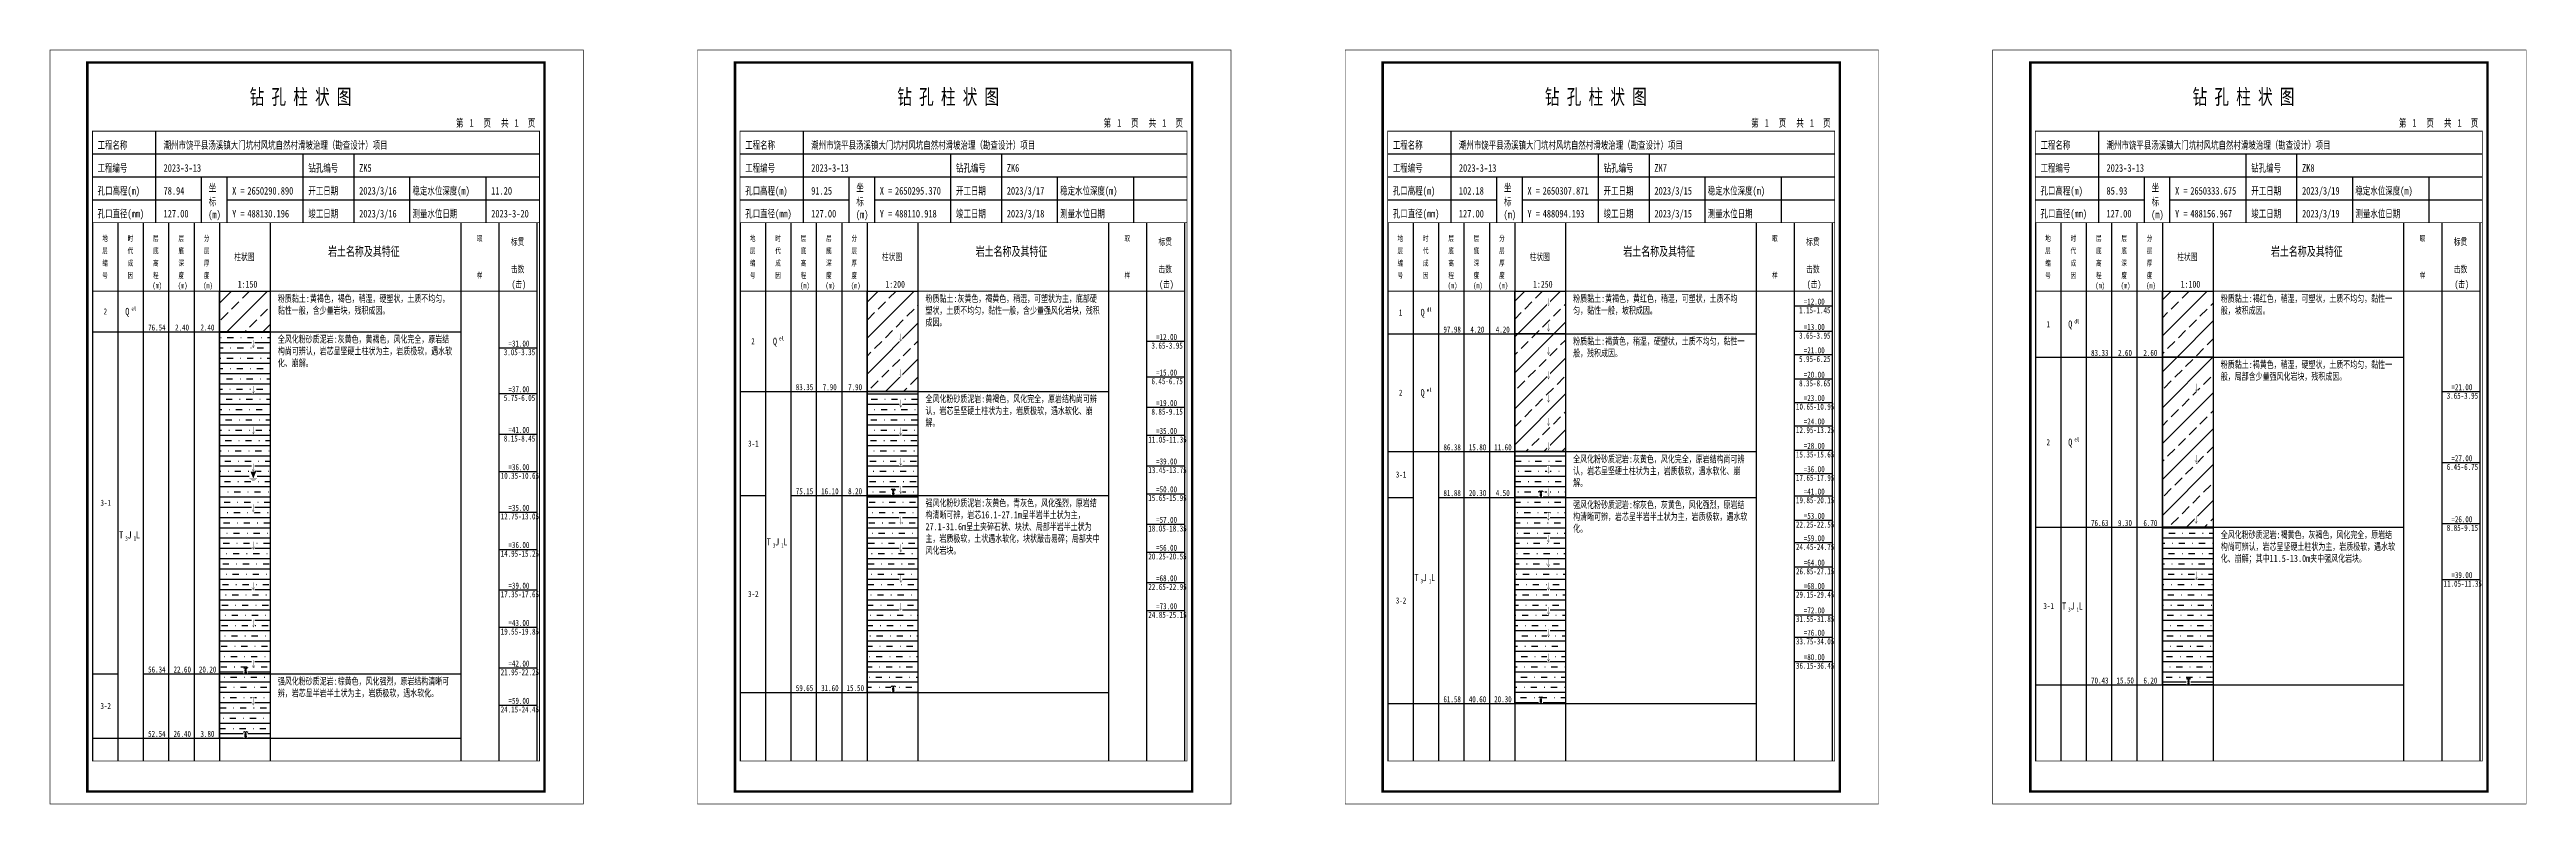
# Model space of a CAD drawing. Extents: x -17 to 4273, y -202 to 95.
# Drawn here: x 1003 to 1978, y -202 to 95 of the extents above; entities that cross this region are included whole.
import ezdxf
from ezdxf.enums import TextEntityAlignment as Align

# ---------------------------------------------------------------- set-up
doc = ezdxf.new("R2010")
doc.units = 0
doc.header["$MEASUREMENT"] = 0
doc.linetypes.add('DASHDOTX2', pattern=[2, 1, -0.5, 0, -0.5])
for name, color, linetype in [('GICAD_POUMIAN', 7, 'Continuous'), ('ZZT_BGBJ', 7, 'Continuous'), ('ZZT_FHD', 7, 'Continuous'), ('ZZT_SWBJ', 7, 'Continuous'), ('ZZT_TC', 7, 'Continuous')]:
    doc.layers.add(name, color=color, linetype=linetype)
doc.styles.add('BODYCONTENT', font='simfang.ttf', dxfattribs={"width": 0.7, "height": 2.8})
doc.styles.add('BODYTITLE', font='simfang.ttf', dxfattribs={"width": 0.7, "height": 3.6})
doc.styles.add('标注栏-第一列', font='', dxfattribs={"width": 0.7, "height": 3})
doc.styles.get('标注栏-第一列').set_extended_font_data('SimSun')
pattern_1 = [(45, (0, 0), (-7.07107, 7.07107), []), (45, (7.071, 0), (-7.07107, 7.07107), [4, -2])]
pattern_2 = [(0, (0, 0), (0, 4.05), []), (0, (3.24, 1.944), (4.05, 4.05), [0.162, -2.43, 2.43, -2.916])]

# ---------------------------------------------------------------- blocks, each defined once
blk = doc.blocks.new('FH_QUAN_C')
blk.add_wipeout([(0, 0), (1.13, 0), (1.13, 1.61), (0, 1.61)])
at = {"layer": 'GICAD_POUMIAN', "color": 1}
for p, q in [((0, 1.4), (0.28, 1.61)), ((0.28, 1.61), (0.56, 1.41)), ((0.28, 1.26), (0.86, 1.26)), ((0.28, 0.41), (0.86, 0.41)), ((0.29, 0.81), (0.84, 0.81)), ((0.56, 1.41), (0.84, 1.61)), ((0.56, 1.41), (0.56, 0)), ((0.84, 1.61), (1.13, 1.4)), ((0.28, 0), (0.86, 0))]:
    blk.add_line(p, q, dxfattribs=at)
blk = doc.blocks.new('FH_QIANG_C')
blk.add_wipeout([(0, 0), (1.13, 0), (1.13, 1.61), (0, 1.61)])
at = {"layer": 'GICAD_POUMIAN', "color": 1}
for p, q in [((0, 1.4), (0.28, 1.61)), ((0.28, 1.61), (0.56, 1.41)), ((0.28, 0.28), (0.86, 0.28)), ((0.29, 1.02), (0.84, 1.02)), ((0.29, 0.68), (0.84, 0.68)), ((0.56, 1.41), (0.84, 1.61)), ((0.56, 1.41), (0.56, 0)), ((0.84, 1.61), (1.13, 1.4))]:
    blk.add_line(p, q, dxfattribs=at)
blk = doc.blocks.new('zztSLbg')
blk.add_wipeout([(-0.05, -0.11), (1.04, -0.11), (1.04, 3), (-0.05, 3)])
at = {"color": 1, "const_width": 0.1}
for points in [[(0, 1), (0.5, 0), (1, 1)], [(0.5, 3), (0.5, 0)]]:
    blk.add_lwpolyline(points, dxfattribs=at)
blk = doc.blocks.new('zztWDswbj')
blk.add_wipeout([(0, -0.05), (3, -0.05), (3, 3.55), (0, 3.55)])
blk.add_hatch(color=5).paths.add_polyline_path([(1.5, 1), (2.5, 3.5), (0.5, 3.5)])
at = {"color": 5, "const_width": 0.1}
for points in [[(0, 1), (3, 1)], [(0.5, 0.5), (2.5, 0.5)], [(1, 0), (2, 0)]]:
    blk.add_lwpolyline(points, dxfattribs=at)
blk.add_lwpolyline([(0.5, 3.5), (2.5, 3.5), (1.5, 1)], close=True, dxfattribs=at)
blk = doc.blocks.new('block5', base_point=(16.77, 229))
for p, q in [((41.77, 229), (41.77, 265)), ((16.77, 256), (192.77, 256)), ((99.77, 229), (99.77, 256)), ((119.77, 229), (119.77, 256)), ((16.77, 247), (192.77, 247)), ((59.77, 229), (59.77, 247)), ((69.77, 229), (69.77, 247)), ((141.77, 229), (141.77, 247)), ((171.77, 229), (171.77, 247)), ((16.77, 238), (59.77, 238)), ((69.77, 238), (192.77, 238))]:
    blk.add_line(p, q)
for points, const_width in [([(0, 0), (210, 0), (210, 297), (0, 297)], 0.25), ([(14.77, 5), (194.77, 5), (194.77, 292), (14.77, 292)], 1), ([(16.77, 265), (192.77, 265), (192.77, 17), (16.77, 17)], 0.3)]:
    blk.add_lwpolyline(points, close=True, dxfattribs=dict(const_width=const_width))
at = {"const_width": 0.3}
blk.add_lwpolyline([(16.77, 229), (192.77, 229)], dxfattribs=at)
at = {"style": '标注栏-第一列', "width": 0.7}
for s, height, p in [('钻 孔 柱 状 图', 6, (78.67, 275.54)), ('第', 3, (159.9, 266.7)), (' 1', 3, (163.55, 266.75)), ('页', 3, (170.73, 266.7)), ('共', 3, (177.65, 266.7)), (' 1', 3, (181.31, 266.7)), ('页', 3, (188.21, 266.7)), ('工程名称', 3, (18.77, 258)), ('潮州市饶平县汤溪镇大门坑村风坑自然村滑坡治理（勘查设计）项目', 3, (44.77, 258)), ('工程编号', 3, (18.77, 249)), ('2023-3-13', 3, (44.77, 249)), ('坐', 3, (62.56, 241.24)), ('钻孔编号', 3, (101.77, 249)), ('ZK5', 3, (121.77, 249)), ('孔口高程(m)', 3, (18.77, 240)), ('孔口直径(mm)', 3, (18.77, 231)), ('78.94', 3, (44.77, 240)), ('标', 3, (62.56, 235.7)), ('X =', 3, (71.77, 240)), ('2650290.890', 3, (77.77, 240)), ('竣工日期', 3, (101.77, 231)), ('开工日期', 3, (101.77, 240)), ('2023/3/16', 3, (121.77, 240)), ('2023/3/16', 3, (121.77, 231)), ('稳定水位深度(m)', 3, (142.77, 240)), ('测量水位日期', 3, (142.77, 231)), ('11.20', 3, (173.77, 240)), ('127.00', 3, (44.77, 231)), ('(m) ', 3, (62.37, 230.65)), ('Y =', 3, (71.77, 231)), ('488130.196', 3, (77.77, 231)), ('2023-3-20', 3, (173.77, 231))]:
    blk.add_text(s, height=height, dxfattribs=at).set_placement(p)
blk = doc.blocks.new('block6', base_point=(16.77, 229))
for p, q in [((41.77, 229), (41.77, 265)), ((16.77, 256), (192.77, 256)), ((99.77, 229), (99.77, 256)), ((119.77, 229), (119.77, 256)), ((16.77, 247), (192.77, 247)), ((59.77, 229), (59.77, 247)), ((69.77, 229), (69.77, 247)), ((141.77, 229), (141.77, 247)), ((171.77, 229), (171.77, 247)), ((16.77, 238), (59.77, 238)), ((69.77, 238), (192.77, 238))]:
    blk.add_line(p, q)
for points, const_width in [([(0, 0), (210, 0), (210, 297), (0, 297)], 0.25), ([(14.77, 5), (194.77, 5), (194.77, 292), (14.77, 292)], 1), ([(16.77, 265), (192.77, 265), (192.77, 17), (16.77, 17)], 0.3)]:
    blk.add_lwpolyline(points, close=True, dxfattribs=dict(const_width=const_width))
at = {"const_width": 0.3}
blk.add_lwpolyline([(16.77, 229), (192.77, 229)], dxfattribs=at)
at = {"style": '标注栏-第一列', "width": 0.7}
for s, height, p in [('钻 孔 柱 状 图', 6, (78.67, 275.54)), ('第', 3, (159.9, 266.7)), (' 1', 3, (163.55, 266.75)), ('页', 3, (170.73, 266.7)), ('共', 3, (177.65, 266.7)), (' 1', 3, (181.31, 266.7)), ('页', 3, (188.21, 266.7)), ('工程名称', 3, (18.77, 258)), ('潮州市饶平县汤溪镇大门坑村风坑自然村滑坡治理（勘查设计）项目', 3, (44.77, 258)), ('工程编号', 3, (18.77, 249)), ('2023-3-13', 3, (44.77, 249)), ('坐', 3, (62.56, 241.24)), ('钻孔编号', 3, (101.77, 249)), ('ZK6', 3, (121.77, 249)), ('孔口高程(m)', 3, (18.77, 240)), ('孔口直径(mm)', 3, (18.77, 231)), ('91.25', 3, (44.77, 240)), ('标', 3, (62.56, 235.7)), ('X =', 3, (71.77, 240)), ('2650295.370', 3, (77.77, 240)), ('竣工日期', 3, (101.77, 231)), ('开工日期', 3, (101.77, 240)), ('2023/3/17', 3, (121.77, 240)), ('2023/3/18', 3, (121.77, 231)), ('稳定水位深度(m)', 3, (142.77, 240)), ('测量水位日期', 3, (142.77, 231)), ('127.00', 3, (44.77, 231)), ('(m) ', 3, (62.37, 230.65)), ('Y =', 3, (71.77, 231)), ('488110.918', 3, (77.77, 231))]:
    blk.add_text(s, height=height, dxfattribs=at).set_placement(p)
blk = doc.blocks.new('block7', base_point=(16.77, 229))
for p, q in [((41.77, 229), (41.77, 265)), ((16.77, 256), (192.77, 256)), ((99.77, 229), (99.77, 256)), ((119.77, 229), (119.77, 256)), ((16.77, 247), (192.77, 247)), ((59.77, 229), (59.77, 247)), ((69.77, 229), (69.77, 247)), ((141.77, 229), (141.77, 247)), ((171.77, 229), (171.77, 247)), ((16.77, 238), (59.77, 238)), ((69.77, 238), (192.77, 238))]:
    blk.add_line(p, q)
for points, const_width in [([(0, 0), (210, 0), (210, 297), (0, 297)], 0.25), ([(14.77, 5), (194.77, 5), (194.77, 292), (14.77, 292)], 1), ([(16.77, 265), (192.77, 265), (192.77, 17), (16.77, 17)], 0.3)]:
    blk.add_lwpolyline(points, close=True, dxfattribs=dict(const_width=const_width))
at = {"const_width": 0.3}
blk.add_lwpolyline([(16.77, 229), (192.77, 229)], dxfattribs=at)
at = {"style": '标注栏-第一列', "width": 0.7}
for s, height, p in [('钻 孔 柱 状 图', 6, (78.67, 275.54)), ('第', 3, (159.9, 266.7)), (' 1', 3, (163.55, 266.75)), ('页', 3, (170.73, 266.7)), ('共', 3, (177.65, 266.7)), (' 1', 3, (181.31, 266.7)), ('页', 3, (188.21, 266.7)), ('工程名称', 3, (18.77, 258)), ('潮州市饶平县汤溪镇大门坑村风坑自然村滑坡治理（勘查设计）项目', 3, (44.77, 258)), ('工程编号', 3, (18.77, 249)), ('2023-3-13', 3, (44.77, 249)), ('坐', 3, (62.56, 241.24)), ('钻孔编号', 3, (101.77, 249)), ('ZK7', 3, (121.77, 249)), ('孔口高程(m)', 3, (18.77, 240)), ('孔口直径(mm)', 3, (18.77, 231)), ('102.18', 3, (44.77, 240)), ('标', 3, (62.56, 235.7)), ('X =', 3, (71.77, 240)), ('2650307.871', 3, (77.77, 240)), ('竣工日期', 3, (101.77, 231)), ('开工日期', 3, (101.77, 240)), ('2023/3/15', 3, (121.77, 240)), ('2023/3/15', 3, (121.77, 231)), ('稳定水位深度(m)', 3, (142.77, 240)), ('测量水位日期', 3, (142.77, 231)), ('127.00', 3, (44.77, 231)), ('(m) ', 3, (62.37, 230.65)), ('Y =', 3, (71.77, 231)), ('488094.193', 3, (77.77, 231))]:
    blk.add_text(s, height=height, dxfattribs=at).set_placement(p)
blk = doc.blocks.new('block8', base_point=(16.77, 229))
for p, q in [((41.77, 229), (41.77, 265)), ((16.77, 256), (192.77, 256)), ((99.77, 229), (99.77, 256)), ((119.77, 229), (119.77, 256)), ((16.77, 247), (192.77, 247)), ((59.77, 229), (59.77, 247)), ((69.77, 229), (69.77, 247)), ((141.77, 229), (141.77, 247)), ((171.77, 229), (171.77, 247)), ((16.77, 238), (59.77, 238)), ((69.77, 238), (192.77, 238))]:
    blk.add_line(p, q)
for points, const_width in [([(0, 0), (210, 0), (210, 297), (0, 297)], 0.25), ([(14.77, 5), (194.77, 5), (194.77, 292), (14.77, 292)], 1), ([(16.77, 265), (192.77, 265), (192.77, 17), (16.77, 17)], 0.3)]:
    blk.add_lwpolyline(points, close=True, dxfattribs=dict(const_width=const_width))
at = {"const_width": 0.3}
blk.add_lwpolyline([(16.77, 229), (192.77, 229)], dxfattribs=at)
at = {"style": '标注栏-第一列', "width": 0.7}
for s, height, p in [('钻 孔 柱 状 图', 6, (78.67, 275.54)), ('第', 3, (159.9, 266.7)), (' 1', 3, (163.55, 266.75)), ('页', 3, (170.73, 266.7)), ('共', 3, (177.65, 266.7)), (' 1', 3, (181.31, 266.7)), ('页', 3, (188.21, 266.7)), ('工程名称', 3, (18.77, 258)), ('潮州市饶平县汤溪镇大门坑村风坑自然村滑坡治理（勘查设计）项目', 3, (44.77, 258)), ('工程编号', 3, (18.77, 249)), ('2023-3-13', 3, (44.77, 249)), ('坐', 3, (62.56, 241.24)), ('钻孔编号', 3, (101.77, 249)), ('ZK8', 3, (121.77, 249)), ('孔口高程(m)', 3, (18.77, 240)), ('孔口直径(mm)', 3, (18.77, 231)), ('85.93', 3, (44.77, 240)), ('标', 3, (62.56, 235.7)), ('X =', 3, (71.77, 240)), ('2650333.675', 3, (77.77, 240)), ('竣工日期', 3, (101.77, 231)), ('开工日期', 3, (101.77, 240)), ('2023/3/19', 3, (121.77, 240)), ('2023/3/19', 3, (121.77, 231)), ('稳定水位深度(m)', 3, (142.77, 240)), ('测量水位日期', 3, (142.77, 231)), ('127.00', 3, (44.77, 231)), ('(m) ', 3, (62.37, 230.65)), ('Y =', 3, (71.77, 231)), ('488156.967', 3, (77.77, 231))]:
    blk.add_text(s, height=height, dxfattribs=at).set_placement(p)

msp = doc.modelspace()

# ---------------------------------------------------------------- hatches: boundary and pattern name
at = {"layer": 'ZZT_TC'}
h = msp.add_hatch(dxfattribs=at)
h.set_pattern_fill('GKFZNT', color=256, style=0)
h.set_pattern_definition(pattern_1)
h.paths.add_polyline_path([(1070, 0), (1090, 0), (1090, -16), (1070, -16)], flags=0)
h = msp.add_hatch(dxfattribs=at)
h.set_pattern_fill('GKFZNT', color=256, style=0)
h.set_pattern_definition(pattern_1)
h.paths.add_polyline_path([(1325, 0), (1345, 0), (1345, -39.5), (1325, -39.5)], flags=0)
h = msp.add_hatch(dxfattribs=at)
h.set_pattern_fill('GKFZNT', color=256, style=0)
h.set_pattern_definition(pattern_1)
h.paths.add_polyline_path([(1580, 0), (1600, 0), (1600, -16.8), (1580, -16.8)], flags=0)
h = msp.add_hatch(dxfattribs=at)
h.set_pattern_fill('GKFZNT', color=256, style=0)
h.set_pattern_definition(pattern_1)
h.paths.add_polyline_path([(1835, 0), (1855, 0), (1855, -26), (1835, -26)], flags=0)
h = msp.add_hatch(dxfattribs=at)
h.set_pattern_fill('GKFSZNY', color=256, style=0)
h.set_pattern_definition(pattern_2)
h.paths.add_polyline_path([(1070, -16), (1090, -16), (1090, -150.67), (1070, -150.67)], flags=0)
h = msp.add_hatch(dxfattribs=at)
h.set_pattern_fill('GKFZNT', color=256, style=0)
h.set_pattern_definition(pattern_1)
h.paths.add_polyline_path([(1580, -16.8), (1600, -16.8), (1600, -63.2), (1580, -63.2)], flags=0)
h = msp.add_hatch(dxfattribs=at)
h.set_pattern_fill('GKFZNT', color=256, style=0)
h.set_pattern_definition(pattern_1)
h.paths.add_polyline_path([(1835, -26), (1855, -26), (1855, -93), (1835, -93)], flags=0)
h = msp.add_hatch(dxfattribs=at)
h.set_pattern_fill('GKFSZNY', color=256, style=0)
h.set_pattern_definition(pattern_2)
h.paths.add_polyline_path([(1325, -39.5), (1345, -39.5), (1345, -80.5), (1325, -80.5)], flags=0)
h = msp.add_hatch(dxfattribs=at)
h.set_pattern_fill('GKFSZNY', color=256, style=0)
h.set_pattern_definition(pattern_2)
h.paths.add_polyline_path([(1580, -63.2), (1600, -63.2), (1600, -81.2), (1580, -81.2)], flags=0)
h = msp.add_hatch(dxfattribs=at)
h.set_pattern_fill('GKFSZNY', color=256, style=0)
h.set_pattern_definition(pattern_2)
h.paths.add_polyline_path([(1835, -93), (1855, -93), (1855, -155), (1835, -155)], flags=0)

# ---------------------------------------------------------------- linework, layer by layer
at = {"layer": 'ZZT_FHD', "linetype": 'DASHDOTX2'}
for p, q in [((1070, -16), (1090, -16)), ((1325, -39.5), (1345, -39.5)), ((1580, -63.2), (1600, -63.2)), ((1835, -93), (1855, -93))]:
    msp.add_line(p, q, dxfattribs=at)
at = {"layer": 'ZZT_TC'}
for p, q in [((1020, 27), (1020, -185)), ((1030, 27), (1030, -185)), ((1040, 27), (1040, -185)), ((1050, 27), (1050, -185)), ((1060, 27), (1060, -185)), ((1070, 27), (1070, -185)), ((1090, 27), (1090, -185)), ((1165, 27), (1165, -185)), ((1180, 27), (1180, -185)), ((1195, 27), (1195, -185)), ((1275, 27), (1275, -185)), ((1285, 27), (1285, -185)), ((1295, 27), (1295, -185)), ((1305, 27), (1305, -185)), ((1315, 27), (1315, -185)), ((1325, 27), (1325, -185)), ((1345, 27), (1345, -185)), ((1420, 27), (1420, -185)), ((1435, 27), (1435, -185)), ((1450, 27), (1450, -185)), ((1530, 27), (1530, -185)), ((1540, 27), (1540, -185)), ((1550, 27), (1550, -185)), ((1560, 27), (1560, -185)), ((1570, 27), (1570, -185)), ((1580, 27), (1580, -185)), ((1600, 27), (1600, -185)), ((1675, 27), (1675, -185)), ((1690, 27), (1690, -185)), ((1705, 27), (1705, -185)), ((1785, 27), (1785, -185)), ((1795, 27), (1795, -185)), ((1805, 27), (1805, -185)), ((1815, 27), (1815, -185)), ((1825, 27), (1825, -185)), ((1835, 27), (1835, -185)), ((1855, 27), (1855, -185)), ((1930, 27), (1930, -185)), ((1945, 27), (1945, -185)), ((1960, 27), (1960, -185)), ((1690, -5.8), (1705, -5.8)), ((1020, -16), (1030, -16)), ((1030, -16), (1040, -16)), ((1040, -16), (1050, -16)), ((1050, -16), (1060, -16)), ((1060, -16), (1070, -16)), ((1090, -16), (1165, -16)), ((1530, -16.8), (1540, -16.8)), ((1540, -16.8), (1550, -16.8)), ((1550, -16.8), (1560, -16.8)), ((1560, -16.8), (1570, -16.8)), ((1570, -16.8), (1580, -16.8)), ((1600, -16.8), (1675, -16.8)), ((1690, -15.8), (1705, -15.8)), ((1180, -22.33), (1195, -22.33)), ((1435, -19.75), (1450, -19.75)), ((1690, -25), (1705, -25)), ((1785, -26), (1795, -26)), ((1795, -26), (1805, -26)), ((1805, -26), (1815, -26)), ((1815, -26), (1825, -26)), ((1825, -26), (1835, -26)), ((1855, -26), (1930, -26)), ((1435, -33.75), (1450, -33.75)), ((1690, -34.6), (1705, -34.6)), ((1180, -40.33), (1195, -40.33)), ((1275, -39.5), (1285, -39.5)), ((1285, -39.5), (1295, -39.5)), ((1295, -39.5), (1305, -39.5)), ((1305, -39.5), (1315, -39.5)), ((1315, -39.5), (1325, -39.5)), ((1345, -39.5), (1420, -39.5)), ((1435, -45.75), (1450, -45.75)), ((1690, -43.8), (1705, -43.8)), ((1945, -39.5), (1960, -39.5)), ((1180, -56.33), (1195, -56.33)), ((1435, -56.75), (1450, -56.75)), ((1690, -53), (1705, -53)), ((1530, -63.2), (1540, -63.2)), ((1540, -63.2), (1550, -63.2)), ((1550, -63.2), (1560, -63.2)), ((1560, -63.2), (1570, -63.2)), ((1570, -63.2), (1580, -63.2)), ((1600, -63.2), (1675, -63.2)), ((1690, -62.6), (1705, -62.6)), ((1945, -67.5), (1960, -67.5)), ((1180, -71), (1195, -71)), ((1435, -68.75), (1450, -68.75)), ((1690, -71.8), (1705, -71.8)), ((1180, -87), (1195, -87)), ((1275, -80.5), (1285, -80.5)), ((1295, -80.5), (1305, -80.5)), ((1295, -80.5), (1305, -80.5)), ((1305, -80.5), (1315, -80.5)), ((1305, -80.5), (1315, -80.5)), ((1315, -80.5), (1325, -80.5)), ((1345, -80.5), (1420, -80.5)), ((1435, -79.75), (1450, -79.75)), ((1530, -81.2), (1540, -81.2)), ((1550, -81.2), (1560, -81.2)), ((1550, -81.2), (1560, -81.2)), ((1560, -81.2), (1570, -81.2)), ((1560, -81.2), (1570, -81.2)), ((1570, -81.2), (1580, -81.2)), ((1600, -81.2), (1675, -81.2)), ((1690, -80.6), (1705, -80.6)), ((1435, -91.75), (1450, -91.75)), ((1690, -90.2), (1705, -90.2)), ((1785, -93), (1795, -93)), ((1795, -93), (1805, -93)), ((1805, -93), (1815, -93)), ((1815, -93), (1825, -93)), ((1825, -93), (1835, -93)), ((1855, -93), (1930, -93)), ((1945, -91.5), (1960, -91.5)), ((1180, -101.67), (1195, -101.67)), ((1435, -102.75), (1450, -102.75)), ((1690, -99), (1705, -99)), ((1435, -114.75), (1450, -114.75)), ((1690, -108.6), (1705, -108.6)), ((1945, -113.5), (1960, -113.5)), ((1180, -117.67), (1195, -117.67)), ((1435, -125.75), (1450, -125.75)), ((1690, -117.8), (1705, -117.8)), ((1180, -132.33), (1195, -132.33)), ((1690, -127.4), (1705, -127.4)), ((1690, -136.2), (1705, -136.2)), ((1690, -145.8), (1705, -145.8)), ((1020, -150.67), (1030, -150.67)), ((1040, -150.67), (1050, -150.67)), ((1040, -150.67), (1050, -150.67)), ((1050, -150.67), (1060, -150.67)), ((1050, -150.67), (1060, -150.67)), ((1060, -150.67), (1070, -150.67)), ((1090, -150.67), (1165, -150.67)), ((1180, -148.33), (1195, -148.33)), ((1785, -155), (1795, -155)), ((1795, -155), (1805, -155)), ((1805, -155), (1815, -155)), ((1815, -155), (1825, -155)), ((1825, -155), (1835, -155)), ((1835, -155), (1855, -155)), ((1855, -155), (1930, -155)), ((1180, -163), (1195, -163)), ((1275, -158), (1285, -158)), ((1285, -158), (1295, -158)), ((1295, -158), (1305, -158)), ((1305, -158), (1315, -158)), ((1315, -158), (1325, -158)), ((1325, -158), (1345, -158)), ((1345, -158), (1420, -158)), ((1530, -162.4), (1540, -162.4)), ((1540, -162.4), (1550, -162.4)), ((1550, -162.4), (1560, -162.4)), ((1560, -162.4), (1570, -162.4)), ((1570, -162.4), (1580, -162.4)), ((1580, -162.4), (1600, -162.4)), ((1600, -162.4), (1675, -162.4)), ((1020, -176), (1030, -176)), ((1030, -176), (1040, -176)), ((1040, -176), (1050, -176)), ((1050, -176), (1060, -176)), ((1060, -176), (1070, -176)), ((1070, -176), (1090, -176)), ((1090, -176), (1165, -176))]:
    msp.add_line(p, q, dxfattribs=at)
at = {"layer": 'ZZT_TC', "color": 7, "const_width": 0.3}
for points in [[(1020, 0), (1195, 0)], [(1275, 0), (1450, 0)], [(1785, 0), (1960, 0)]]:
    msp.add_lwpolyline(points, dxfattribs=at)
at = {"layer": 'ZZT_TC'}
for points in [[(1070, 0), (1090, 0), (1090, -16), (1070, -16)], [(1325, 0), (1345, 0), (1345, -39.5), (1325, -39.5)], [(1580, 0), (1600, 0), (1600, -16.8), (1580, -16.8)], [(1835, 0), (1855, 0), (1855, -26), (1835, -26)], [(1070, -16), (1090, -16), (1090, -150.67), (1070, -150.67)], [(1580, -16.8), (1600, -16.8), (1600, -63.2), (1580, -63.2)], [(1835, -26), (1855, -26), (1855, -93), (1835, -93)], [(1325, -39.5), (1345, -39.5), (1345, -80.5), (1325, -80.5)], [(1580, -63.2), (1600, -63.2), (1600, -81.2), (1580, -81.2)], [(1835, -93), (1855, -93), (1855, -155), (1835, -155)]]:
    msp.add_lwpolyline(points, close=True, dxfattribs=at)

# ---------------------------------------------------------------- texts
at = {"layer": 'ZZT_TC', "color": 7, "style": 'BODYTITLE', "width": 0.7}
for s, height, p in [('地', 2.21, (1023.87, 19.03)), ('时', 2.21, (1033.87, 19.03)), ('层', 2.21, (1043.87, 19.03)), ('层', 2.21, (1053.87, 19.03)), ('分', 2.21, (1063.87, 19.03)), ('取', 2.21, (1171.37, 19.03)), ('标贯', 2.7, (1184.74, 17.28)), ('地', 2.21, (1278.87, 19.03)), ('时', 2.21, (1288.87, 19.03)), ('层', 2.21, (1298.87, 19.03)), ('层', 2.21, (1308.87, 19.03)), ('分', 2.21, (1318.87, 19.03)), ('取', 2.21, (1426.37, 19.03)), ('标贯', 2.7, (1439.74, 17.28)), ('地', 2.21, (1533.87, 19.03)), ('时', 2.21, (1543.87, 19.03)), ('层', 2.21, (1553.87, 19.03)), ('层', 2.21, (1563.87, 19.03)), ('分', 2.21, (1573.87, 19.03)), ('取', 2.21, (1681.37, 19.03)), ('标贯', 2.7, (1694.74, 17.28)), ('地', 2.21, (1788.87, 19.03)), ('时', 2.21, (1798.87, 19.03)), ('层', 2.21, (1808.87, 19.03)), ('层', 2.21, (1818.87, 19.03)), ('分', 2.21, (1828.87, 19.03)), ('取', 2.21, (1936.37, 19.03)), ('标贯', 2.7, (1949.74, 17.28)), ('层', 2.21, (1023.87, 14.16)), ('编', 2.21, (1023.87, 9.3)), ('代', 2.21, (1033.87, 14.16)), ('成', 2.21, (1033.87, 9.3)), ('底', 2.21, (1043.87, 14.16)), ('高', 2.21, (1043.87, 9.3)), ('底', 2.21, (1053.87, 14.16)), ('深', 2.21, (1053.87, 9.3)), ('层', 2.21, (1063.87, 14.16)), ('厚', 2.21, (1063.87, 9.3)), ('柱状图', 2.7, (1075.85, 11.34)), ('岩土名称及其特征', 3.6, (1112.75, 12.78)), ('击数', 2.7, (1184.74, 6.48)), ('层', 2.21, (1278.87, 14.16)), ('编', 2.21, (1278.87, 9.3)), ('代', 2.21, (1288.87, 14.16)), ('成', 2.21, (1288.87, 9.3)), ('底', 2.21, (1298.87, 14.16)), ('高', 2.21, (1298.87, 9.3)), ('底', 2.21, (1308.87, 14.16)), ('深', 2.21, (1308.87, 9.3)), ('层', 2.21, (1318.87, 14.16)), ('厚', 2.21, (1318.87, 9.3)), ('柱状图', 2.7, (1330.85, 11.34)), ('岩土名称及其特征', 3.6, (1367.75, 12.78)), ('击数', 2.7, (1439.74, 6.48)), ('层', 2.21, (1533.87, 14.16)), ('编', 2.21, (1533.87, 9.3)), ('代', 2.21, (1543.87, 14.16)), ('成', 2.21, (1543.87, 9.3)), ('底', 2.21, (1553.87, 14.16)), ('高', 2.21, (1553.87, 9.3)), ('底', 2.21, (1563.87, 14.16)), ('深', 2.21, (1563.87, 9.3)), ('层', 2.21, (1573.87, 14.16)), ('厚', 2.21, (1573.87, 9.3)), ('柱状图', 2.7, (1585.85, 11.34)), ('岩土名称及其特征', 3.6, (1622.75, 12.78)), ('击数', 2.7, (1694.74, 6.48)), ('层', 2.21, (1788.87, 14.16)), ('编', 2.21, (1788.87, 9.3)), ('代', 2.21, (1798.87, 14.16)), ('成', 2.21, (1798.87, 9.3)), ('底', 2.21, (1808.87, 14.16)), ('高', 2.21, (1808.87, 9.3)), ('底', 2.21, (1818.87, 14.16)), ('深', 2.21, (1818.87, 9.3)), ('层', 2.21, (1828.87, 14.16)), ('厚', 2.21, (1828.87, 9.3)), ('柱状图', 2.7, (1840.85, 11.34)), ('岩土名称及其特征', 3.6, (1877.75, 12.78)), ('击数', 2.7, (1949.74, 6.48)), ('号', 2.21, (1023.87, 4.43)), ('因', 2.21, (1033.87, 4.43)), ('(m)', 2.213, (1043.62, 0.44)), ('程', 2.21, (1043.87, 4.43)), ('(m)', 2.213, (1053.62, 0.44)), ('度', 2.21, (1053.87, 4.43)), ('(m)', 2.213, (1063.62, 0.44)), ('度', 2.21, (1063.87, 4.43)), ('1:150', 2.7, (1077.2, 0.54)), ('样', 2.21, (1171.37, 4.43)), ('(击)', 2.7, (1185, 0.54)), ('号', 2.21, (1278.87, 4.43)), ('因', 2.21, (1288.87, 4.43)), ('(m)', 2.213, (1298.62, 0.44)), ('程', 2.21, (1298.87, 4.43)), ('(m)', 2.213, (1308.62, 0.44)), ('度', 2.21, (1308.87, 4.43)), ('(m)', 2.213, (1318.62, 0.44)), ('度', 2.21, (1318.87, 4.43)), ('1:200', 2.7, (1332.2, 0.54)), ('样', 2.21, (1426.37, 4.43)), ('(击)', 2.7, (1440, 0.54)), ('号', 2.21, (1533.87, 4.43)), ('因', 2.21, (1543.87, 4.43)), ('(m)', 2.213, (1553.62, 0.44)), ('程', 2.21, (1553.87, 4.43)), ('(m)', 2.213, (1563.62, 0.44)), ('度', 2.21, (1563.87, 4.43)), ('(m)', 2.213, (1573.62, 0.44)), ('度', 2.21, (1573.87, 4.43)), ('样', 2.21, (1681.37, 4.43)), ('(击)', 2.7, (1695, 0.54)), ('号', 2.21, (1788.87, 4.43)), ('因', 2.21, (1798.87, 4.43)), ('(m)', 2.213, (1808.62, 0.44)), ('程', 2.21, (1808.87, 4.43)), ('(m)', 2.213, (1818.62, 0.44)), ('度', 2.21, (1818.87, 4.43)), ('(m)', 2.213, (1828.62, 0.44)), ('度', 2.21, (1828.87, 4.43)), ('1:100', 2.7, (1842.2, 0.54)), ('样', 2.21, (1936.37, 4.43)), ('(击)', 2.7, (1950, 0.54))]:
    msp.add_text(s, height=height, dxfattribs=at).set_placement(p, align=Align.BOTTOM_LEFT)
at = {"layer": 'ZZT_TC', "color": 7, "style": 'BODYCONTENT', "width": 0.7}
for s, height, p in [('2', 2.4, (1024.39, -9.2)), ('Q', 2.8, (1032.92, -9.4)), ('el', 1.68, (1035.36, -7.72)), ('1', 2.4, (1534.39, -9.6)), ('Q', 2.8, (1542.92, -9.8)), ('dl', 1.68, (1545.36, -8.12)), ('1.15-1.45', 2.4, (1691.97, -8.7)), ('=12.00', 2.4, (1693.81, -5.3)), ('76.54', 2.4, (1041.93, -15.5)), ('2.40', 2.4, (1052.54, -15.5)), ('2.40', 2.4, (1062.54, -15.5)), ('=31.00', 2.4, (1183.81, -21.83)), ('2', 2.4, (1279.39, -20.95)), ('Q', 2.8, (1287.92, -21.15)), ('el', 1.68, (1290.36, -19.47)), ('=12.00', 2.4, (1438.81, -19.25)), ('97.98', 2.4, (1551.93, -16.3)), ('4.20', 2.4, (1562.54, -16.3)), ('4.20', 2.4, (1572.54, -16.3)), ('3.65-3.95', 2.4, (1691.97, -18.7)), ('=13.00', 2.4, (1693.81, -15.3)), ('1', 2.4, (1789.39, -14.2)), ('Q', 2.8, (1797.92, -14.4)), ('dl', 1.68, (1800.36, -12.72)), ('3.05-3.35', 2.4, (1181.97, -25.23)), ('3.65-3.95', 2.4, (1436.97, -22.65)), ('5.95-6.25', 2.4, (1691.97, -27.9)), ('=21.00', 2.4, (1693.81, -24.5)), ('83.33', 2.4, (1806.93, -25.5)), ('2.60', 2.4, (1817.54, -25.5)), ('2.60', 2.4, (1827.54, -25.5)), ('=37.00', 2.4, (1183.81, -39.83)), ('83.35', 2.4, (1296.93, -39)), ('7.90', 2.4, (1307.54, -39)), ('7.90', 2.4, (1317.54, -39)), ('6.45-6.75', 2.4, (1436.97, -36.65)), ('=15.00', 2.4, (1438.81, -33.25)), ('2', 2.4, (1534.39, -41.2)), ('Q', 2.8, (1542.92, -41.4)), ('el', 1.68, (1545.36, -39.72)), ('8.35-8.65', 2.4, (1691.97, -37.5)), ('=20.00', 2.4, (1693.81, -34.1)), ('=21.00', 2.4, (1948.81, -39)), ('5.75-6.05', 2.4, (1181.97, -43.23)), ('8.85-9.15', 2.4, (1436.97, -48.65)), ('=19.00', 2.4, (1438.81, -45.25)), ('10.65-10.95', 2.4, (1690.74, -46.7)), ('=23.00', 2.4, (1693.81, -43.3)), ('3.65-3.95', 2.4, (1946.97, -42.4)), ('8.15-8.45', 2.4, (1181.97, -59.23)), ('=41.00', 2.4, (1183.81, -55.83)), ('11.05-11.35', 2.4, (1435.74, -59.65)), ('=35.00', 2.4, (1438.81, -56.25)), ('12.95-13.25', 2.4, (1690.74, -55.9)), ('=24.00', 2.4, (1693.81, -52.5)), ('2', 2.4, (1789.39, -60.7)), ('Q', 2.8, (1797.92, -60.9)), ('el', 1.68, (1800.36, -59.22)), ('=36.00', 2.4, (1183.81, -70.5)), ('3-1', 2.4, (1278.16, -61.2)), ('=39.00', 2.4, (1438.81, -68.25)), ('86.38', 2.4, (1551.93, -62.7)), ('15.80', 2.4, (1561.93, -62.7)), ('11.60', 2.4, (1571.93, -62.7)), ('15.35-15.65', 2.4, (1690.74, -65.5)), ('=28.00', 2.4, (1693.81, -62.1)), ('6.45-6.75', 2.4, (1946.97, -70.4)), ('=27.00', 2.4, (1948.81, -67)), ('10.35-10.65', 2.4, (1180.74, -73.9)), ('75.15', 2.4, (1296.93, -80)), ('75.15', 2.4, (1296.93, -80)), ('16.10', 2.4, (1306.93, -80)), ('16.10', 2.4, (1306.93, -80)), ('8.20', 2.4, (1317.54, -80)), ('13.45-13.75', 2.4, (1435.74, -71.65)), ('=50.00', 2.4, (1438.81, -79.25)), ('3-1', 2.4, (1533.16, -73.4)), ('17.65-17.95', 2.4, (1690.74, -74.7)), ('=36.00', 2.4, (1693.81, -71.3)), ('=41.00', 2.4, (1693.81, -80.1)), ('3-1', 2.4, (1023.16, -84.53)), ('12.75-13.05', 2.4, (1180.74, -89.9)), ('=35.00', 2.4, (1183.81, -86.5)), ('15.65-15.95', 2.4, (1435.74, -82.65)), ('81.88', 2.4, (1551.93, -80.7)), ('81.88', 2.4, (1551.93, -80.7)), ('20.30', 2.4, (1561.93, -80.7)), ('20.30', 2.4, (1561.93, -80.7)), ('4.50', 2.4, (1572.54, -80.7)), ('19.85-20.15', 2.4, (1690.74, -83.5)), ('=53.00', 2.4, (1693.81, -89.7)), ('T', 2.8, (1030.49, -97.4)), ('3', 1.68, (1032.92, -98.24)), ('J', 2.8, (1033.78, -97.4)), ('1', 1.68, (1036.22, -98.24)), ('L', 2.8, (1037.08, -97.4)), ('T', 2.8, (1285.49, -100.15)), ('J', 2.8, (1288.78, -100.15)), ('L', 2.8, (1292.08, -100.15)), ('18.05-18.35', 2.4, (1435.74, -94.65)), ('=57.00', 2.4, (1438.81, -91.25)), ('22.25-22.55', 2.4, (1690.74, -93.1)), ('=59.00', 2.4, (1693.81, -98.5)), ('76.63', 2.4, (1806.93, -92.5)), ('9.30', 2.4, (1817.54, -92.5)), ('6.70', 2.4, (1827.54, -92.5)), ('8.85-9.15', 2.4, (1946.97, -94.4)), ('=26.00', 2.4, (1948.81, -91)), ('14.95-15.25', 2.4, (1180.74, -104.57)), ('=36.00', 2.4, (1183.81, -101.17)), ('3', 1.68, (1287.92, -100.99)), ('1', 1.68, (1291.22, -100.99)), ('20.25-20.55', 2.4, (1435.74, -105.65)), ('=56.00', 2.4, (1438.81, -102.25)), ('24.45-24.75', 2.4, (1690.74, -101.9)), ('=64.00', 2.4, (1693.81, -108.1)), ('=39.00', 2.4, (1183.81, -117.17)), ('22.65-22.95', 2.4, (1435.74, -117.65)), ('=68.00', 2.4, (1438.81, -114.25)), ('T', 2.8, (1540.49, -114.2)), ('3', 1.68, (1542.92, -115.04)), ('J', 2.8, (1543.78, -114.2)), ('1', 1.68, (1546.22, -115.04)), ('L', 2.8, (1547.08, -114.2)), ('26.85-27.15', 2.4, (1690.74, -111.5)), ('=68.00', 2.4, (1693.81, -117.3)), ('11.05-11.35', 2.4, (1945.74, -116.4)), ('=39.00', 2.4, (1948.81, -113)), ('17.35-17.65', 2.4, (1180.74, -120.57)), ('3-2', 2.4, (1278.16, -120.45)), ('24.85-25.15', 2.4, (1435.74, -128.65)), ('=73.00', 2.4, (1438.81, -125.25)), ('3-2', 2.4, (1533.16, -123)), ('29.15-29.45', 2.4, (1690.74, -120.7)), ('=72.00', 2.4, (1693.81, -126.9)), ('3-1', 2.4, (1788.16, -125.2)), ('T', 2.8, (1795.49, -125.4)), ('3', 1.68, (1797.92, -126.24)), ('J', 2.8, (1798.78, -125.4)), ('1', 1.68, (1801.22, -126.24)), ('L', 2.8, (1802.08, -125.4)), ('19.55-19.85', 2.4, (1180.74, -135.23)), ('=43.00', 2.4, (1183.81, -131.83)), ('31.55-31.85', 2.4, (1690.74, -130.3)), ('=76.00', 2.4, (1693.81, -135.7)), ('=42.00', 2.4, (1183.81, -147.83)), ('33.75-34.05', 2.4, (1690.74, -139.1)), ('=80.00', 2.4, (1693.81, -145.3)), ('56.34', 2.4, (1041.93, -150.17)), ('56.34', 2.4, (1041.93, -150.17)), ('22.60', 2.4, (1051.93, -150.17)), ('22.60', 2.4, (1051.93, -150.17)), ('20.20', 2.4, (1061.93, -150.17)), ('21.95-22.25', 2.4, (1180.74, -151.23)), ('59.65', 2.4, (1296.93, -157.5)), ('31.60', 2.4, (1306.93, -157.5)), ('15.50', 2.4, (1316.93, -157.5)), ('36.15-36.45', 2.4, (1690.74, -148.7)), ('70.43', 2.4, (1806.93, -154.5)), ('15.50', 2.4, (1816.93, -154.5)), ('6.20', 2.4, (1827.54, -154.5)), ('3-2', 2.4, (1023.16, -164.53)), ('24.15-24.45', 2.4, (1180.74, -165.9)), ('=59.00', 2.4, (1183.81, -162.5)), ('61.58', 2.4, (1551.93, -161.9)), ('40.60', 2.4, (1561.93, -161.9)), ('20.30', 2.4, (1571.93, -161.9)), ('52.54', 2.4, (1041.93, -175.5)), ('26.40', 2.4, (1051.93, -175.5)), ('3.80', 2.4, (1062.54, -175.5))]:
    msp.add_text(s, height=height, dxfattribs=at).set_placement(p)
at = {"layer": 'ZZT_TC', "color": 7, "char_height": 2.8, "width": 69, "attachment_point": 1, "style": 'BODYCONTENT'}
for s, insert in [('粉质黏土:黄褐色，褐色，稍湿，硬塑状，土质不均匀，黏性一般，含少量岩块，残积成因。', (1093, -1.5)), ('粉质黏土:灰黄色，褐黄色，稍湿，可塑状为主，底部硬塑状，土质不均匀，黏性一般，含少量强风化岩块，残积成因。', (1348, -1.5)), ('粉质黏土:黄褐色，黄红色，稍湿，可塑状，土质不均匀，黏性一般，坡积成因。', (1603, -1.5)), ('粉质黏土:褐红色，稍湿，可塑状，土质不均匀，黏性一般，坡积成因。', (1858, -1.5)), ('全风化粉砂质泥岩:灰黄色，黄褐色，风化完全，原岩结构尚可辨认，岩芯呈坚硬土柱状为主，岩质极软，遇水软化、崩解。', (1093, -17.5)), ('粉质黏土:褐黄色，稍湿，硬塑状，土质不均匀，黏性一般，残积成因。', (1603, -18.3)), ('粉质黏土:褐黄色，稍湿，硬塑状，土质不均匀，黏性一般，局部含少量强风化岩块，残积成因。', (1858, -27.5)), ('全风化粉砂质泥岩:黄褐色，风化完全，原岩结构尚可辨认，岩芯呈坚硬土柱状为主，岩质极软，遇水软化、崩解。', (1348, -41)), ('全风化粉砂质泥岩:灰黄色，风化完全，原岩结构尚可辨认，岩芯呈坚硬土柱状为主，岩质极软，遇水软化、崩解。', (1603, -64.7)), ('强风化粉砂质泥岩:灰黄色，青灰色，风化强烈，原岩结构清晰可辨，岩芯16.1-27.1m呈半岩半土状为主，27.1-31.6m呈土夹碎石状、块状、局部半岩半土状为主，岩质极软，土状遇水软化，块状敲击易碎；局部夹中风化岩块。', (1348, -82)), ('强风化粉砂质泥岩:棕灰色，灰黄色，风化强烈，原岩结构清晰可辨，岩芯呈半岩半土状为主，岩质极软，遇水软化。', (1603, -82.7)), ('全风化粉砂质泥岩:褐黄色，灰褐色，风化完全，原岩结构尚可辨认，岩芯呈坚硬土柱状为主，岩质极软，遇水软化、崩解；其中11.5-13.0m夹中强风化岩块。', (1858, -94.5)), ('强风化粉砂质泥岩:棕黄色，风化强烈，原岩结构清晰可辨，岩芯呈半岩半土状为主，岩质极软，遇水软化。', (1093, -152.17))]:
    msp.add_mtext(s, dxfattribs=dict(at, insert=insert))

# ---------------------------------------------------------------- next in the draw order: block references
at = {"layer": 'ZZT_BGBJ'}
for p in [(1592.79, -5.8), (1082.79, -22.33), (1337.79, -19.75), (1592.79, -15.8), (1592.79, -25), (1082.79, -40.33), (1337.79, -33.75), (1592.79, -34.6), (1847.79, -39.5), (1337.79, -45.75), (1592.79, -43.8), (1082.79, -56.33), (1337.79, -56.75), (1592.79, -53), (1082.79, -71), (1337.79, -68.75), (1592.79, -62.6), (1847.79, -67.5), (1592.79, -71.8), (1082.79, -87), (1847.79, -91.5), (1082.79, -101.67), (1082.79, -117.67), (1847.79, -113.5), (1082.79, -132.33)]:
    msp.add_blockref('zztSLbg', p, dxfattribs=at)
at = {"layer": 'ZZT_FHD', "linetype": 'DASHDOTX2', "xscale": 1.5, "yscale": 1.5}
for p in [(1334.44, -80.3), (1589.44, -81), (1079.44, -150.47), (1844.44, -154.8)]:
    msp.add_blockref('FH_QUAN_C', p, dxfattribs=at)

# ---------------------------------------------------------------- next in the draw order: hatches: boundary and pattern name
at = {"layer": 'ZZT_TC'}
h = msp.add_hatch(dxfattribs=at)
h.set_pattern_fill('GKFSZNY', color=256, style=0)
h.set_pattern_definition(pattern_2)
h.paths.add_polyline_path([(1325, -80.5), (1345, -80.5), (1345, -158), (1325, -158)], flags=0)
h = msp.add_hatch(dxfattribs=at)
h.set_pattern_fill('GKFSZNY', color=256, style=0)
h.set_pattern_definition(pattern_2)
h.paths.add_polyline_path([(1580, -81.2), (1600, -81.2), (1600, -162.4), (1580, -162.4)], flags=0)
h = msp.add_hatch(dxfattribs=at)
h.set_pattern_fill('GKFSZNY', color=256, style=0)
h.set_pattern_definition(pattern_2)
h.paths.add_polyline_path([(1070, -150.67), (1090, -150.67), (1090, -176), (1070, -176)], flags=0)

# ---------------------------------------------------------------- next in the draw order: linework, layer by layer
at = {"layer": 'ZZT_FHD', "linetype": 'DASHDOTX2'}
for p, q in [((1325, -80.5), (1345, -80.5)), ((1580, -81.2), (1600, -81.2)), ((1070, -150.67), (1090, -150.67)), ((1835, -155), (1855, -155))]:
    msp.add_line(p, q, dxfattribs=at)
at = {"layer": 'ZZT_TC', "color": 7, "const_width": 0.3, "flags": 128}
msp.add_lwpolyline([(1785, 27), (1960, 27), (1960, -185), (1785, -185)], close=True, dxfattribs=at)
at = {"layer": 'ZZT_TC', "color": 7, "const_width": 0.3}
msp.add_lwpolyline([(1530, 0), (1705, 0)], dxfattribs=at)
at = {"layer": 'ZZT_TC'}
for points in [[(1325, -80.5), (1345, -80.5), (1345, -158), (1325, -158)], [(1580, -81.2), (1600, -81.2), (1600, -162.4), (1580, -162.4)], [(1070, -150.67), (1090, -150.67), (1090, -176), (1070, -176)]]:
    msp.add_lwpolyline(points, close=True, dxfattribs=at)

# ---------------------------------------------------------------- next in the draw order: block references
at = {"layer": 'ZZT_SWBJ'}
msp.add_blockref('zztWDswbj', (1081.83, -74.67), dxfattribs=at)
at = {"layer": 'ZZT_TC'}
msp.add_blockref('block8', (1785, 27), dxfattribs=at)

# ---------------------------------------------------------------- next in the draw order: texts
at = {"layer": 'ZZT_TC', "color": 7, "style": 'BODYTITLE', "width": 0.7}
msp.add_text('1:250', height=2.7, dxfattribs=at).set_placement((1587.2, 0.54), align=Align.BOTTOM_LEFT)

# ---------------------------------------------------------------- next in the draw order: block references
at = {"layer": 'ZZT_BGBJ'}
for p in [(1337.79, -79.75), (1592.79, -80.6), (1592.79, -90.2), (1337.79, -91.75), (1592.79, -99), (1337.79, -102.75), (1592.79, -108.6), (1337.79, -114.75), (1592.79, -117.8), (1337.79, -125.75), (1592.79, -127.4), (1592.79, -136.2), (1082.79, -148.33), (1592.79, -145.8), (1082.79, -163)]:
    msp.add_blockref('zztSLbg', p, dxfattribs=at)
at = {"layer": 'ZZT_FHD', "linetype": 'DASHDOTX2', "xscale": 1.5, "yscale": 1.5}
for p in [(1334.44, -157.8), (1589.44, -162.2), (1079.44, -175.8)]:
    msp.add_blockref('FH_QIANG_C', p, dxfattribs=at)

# ---------------------------------------------------------------- next in the draw order: linework, layer by layer
at = {"layer": 'ZZT_FHD', "linetype": 'DASHDOTX2'}
for p, q in [((1325, -158), (1345, -158)), ((1580, -162.4), (1600, -162.4)), ((1070, -176), (1090, -176))]:
    msp.add_line(p, q, dxfattribs=at)
at = {"layer": 'ZZT_TC', "color": 7, "const_width": 0.3, "flags": 128}
for points in [[(1020, 27), (1195, 27), (1195, -185), (1020, -185)], [(1275, 27), (1450, 27), (1450, -185), (1275, -185)], [(1530, 27), (1705, 27), (1705, -185), (1530, -185)]]:
    msp.add_lwpolyline(points, close=True, dxfattribs=at)

# ---------------------------------------------------------------- next in the draw order: block references
at = {"layer": 'ZZT_TC'}
for name, p in [('block5', (1020, 27)), ('block6', (1275, 27)), ('block7', (1530, 27))]:
    msp.add_blockref(name, p, dxfattribs=at)

doc.saveas('drawing.dxf')
